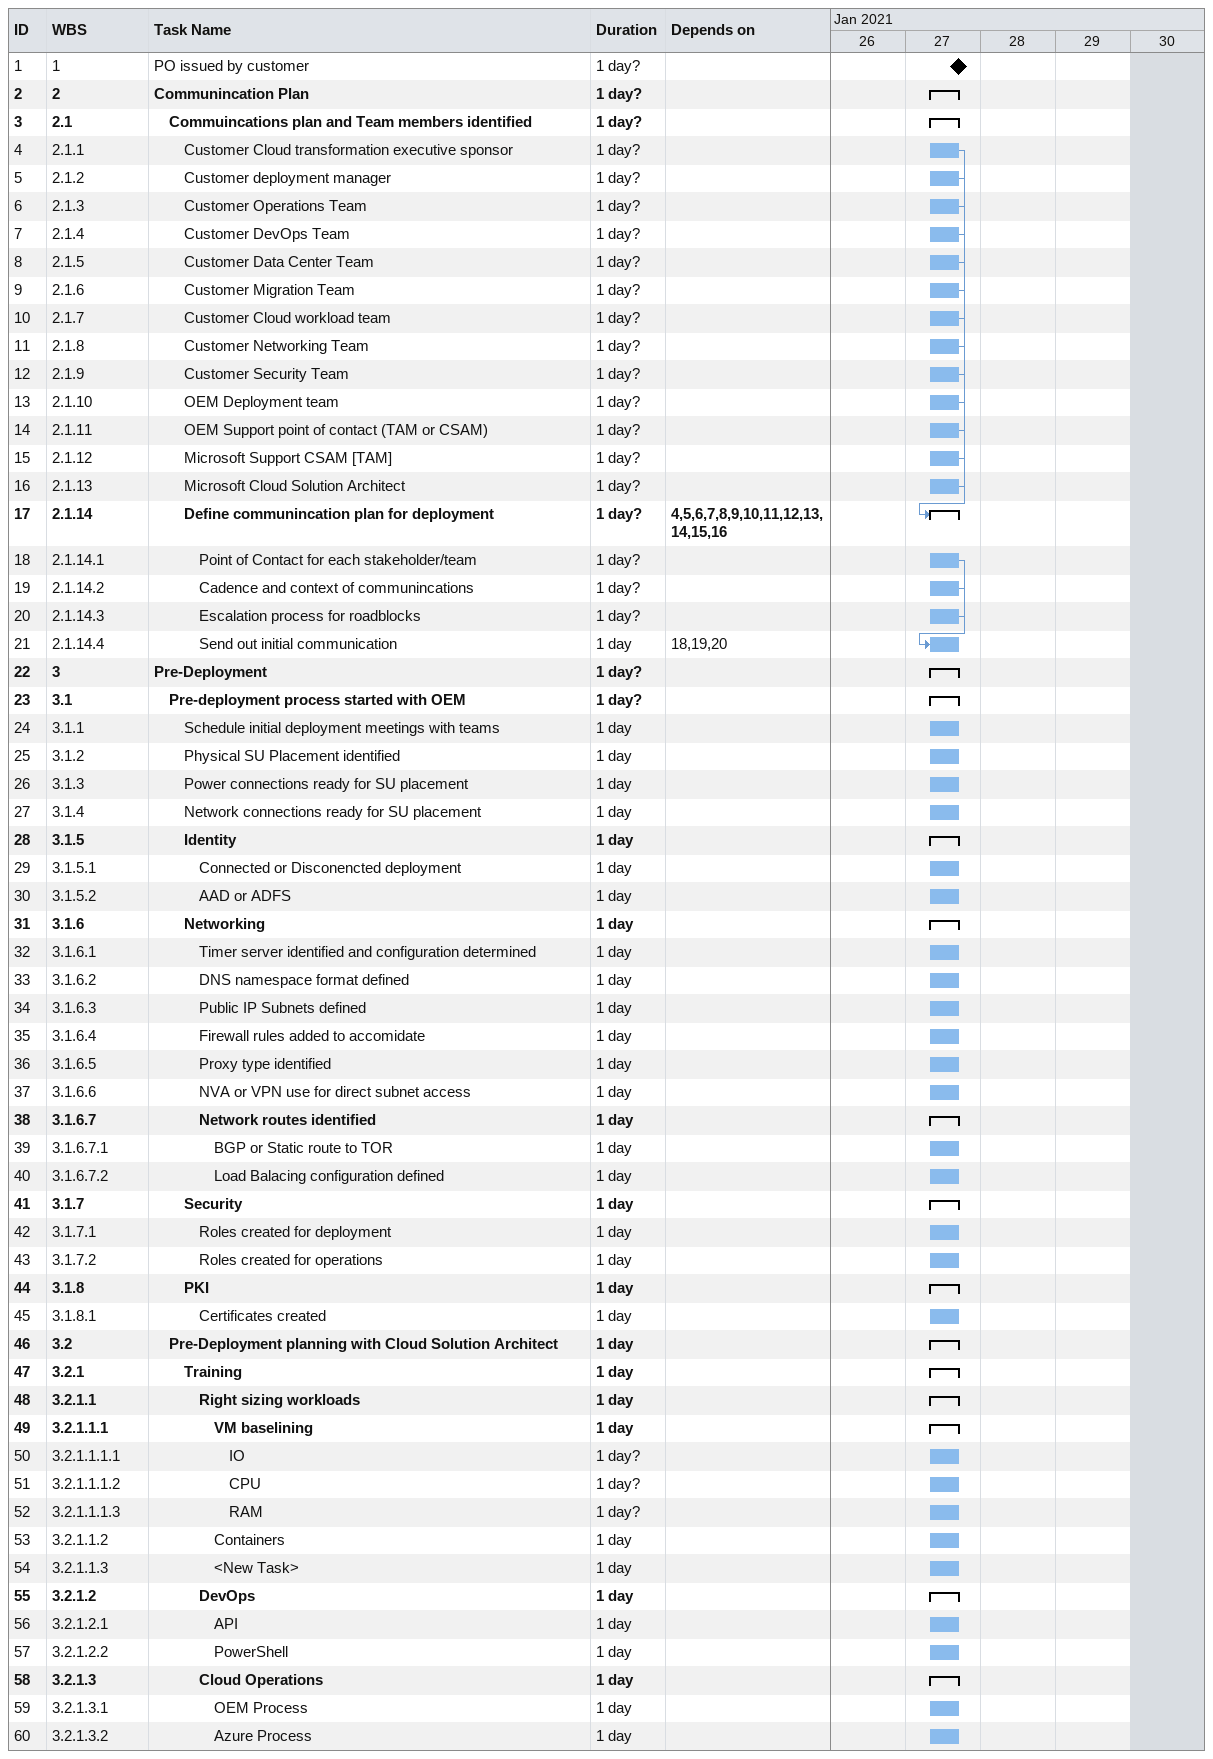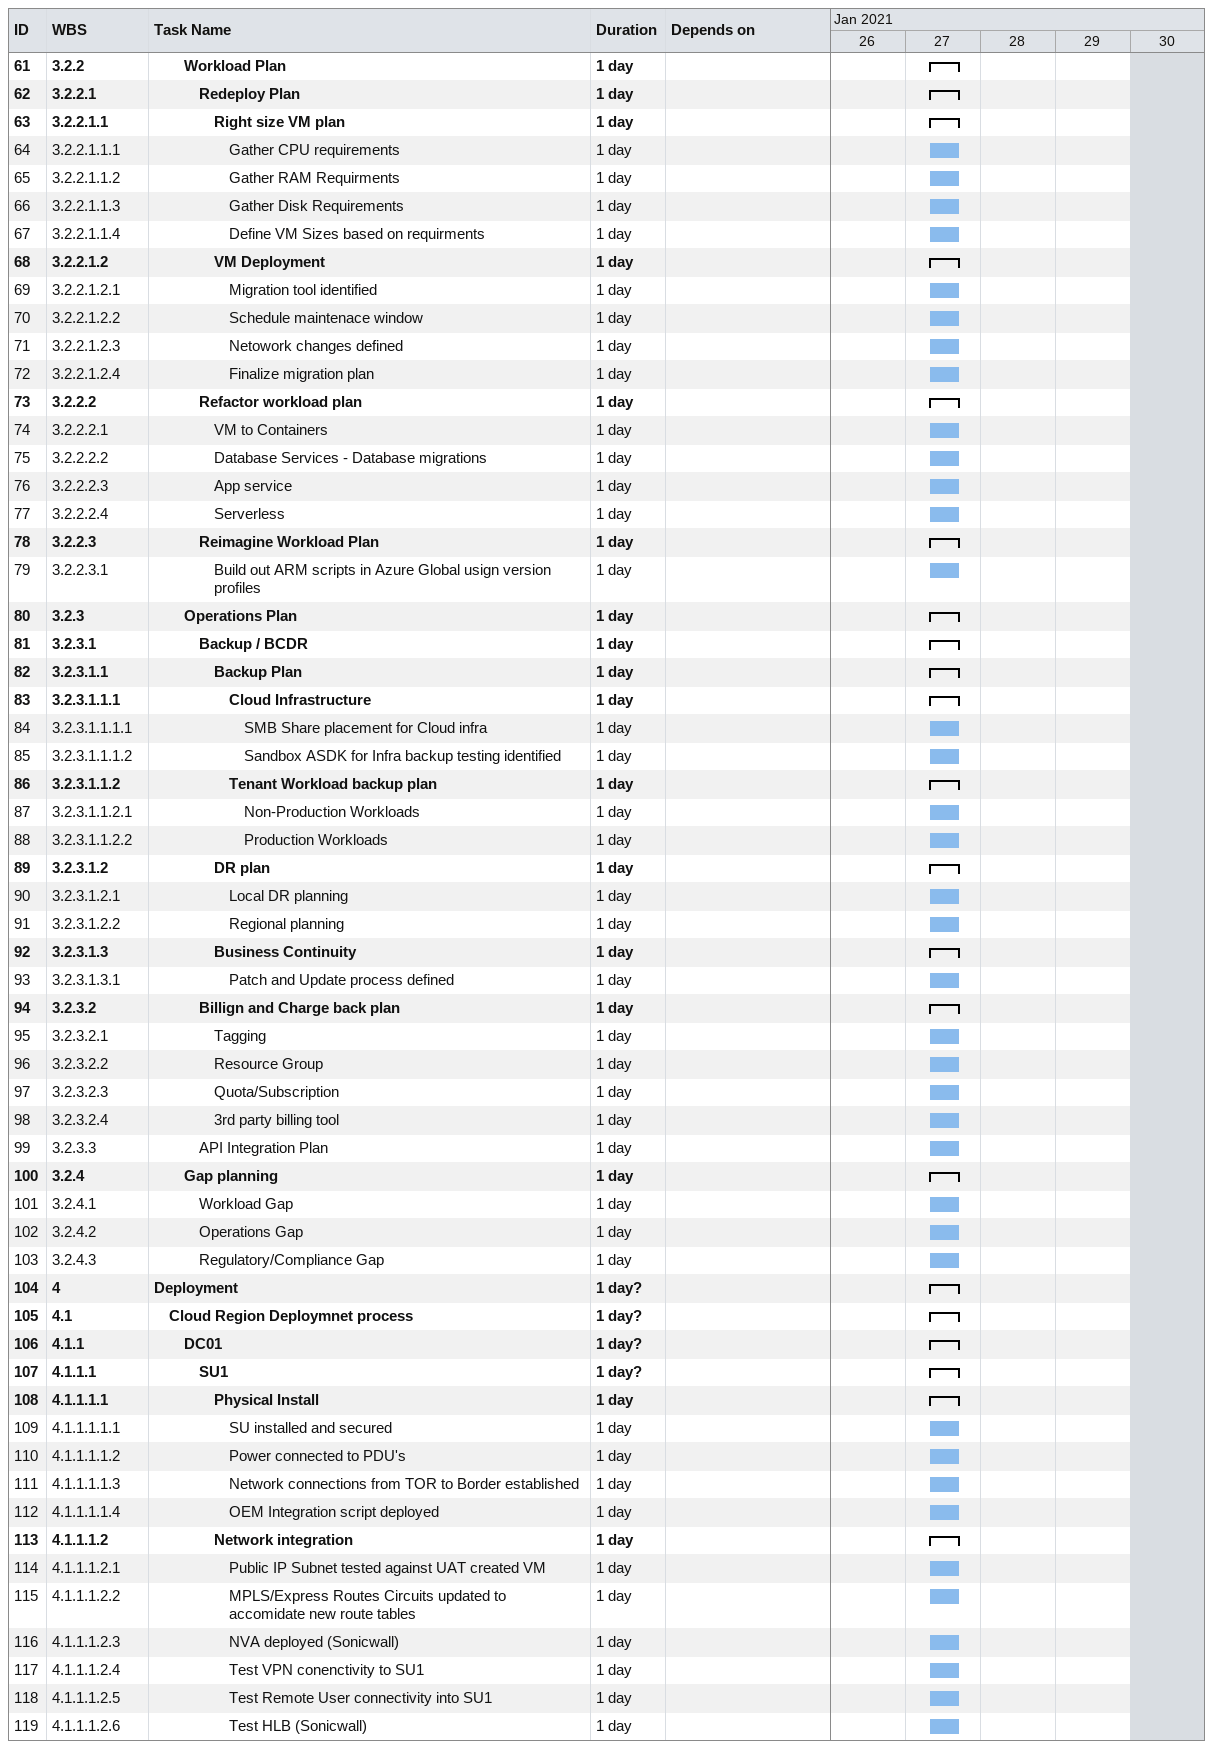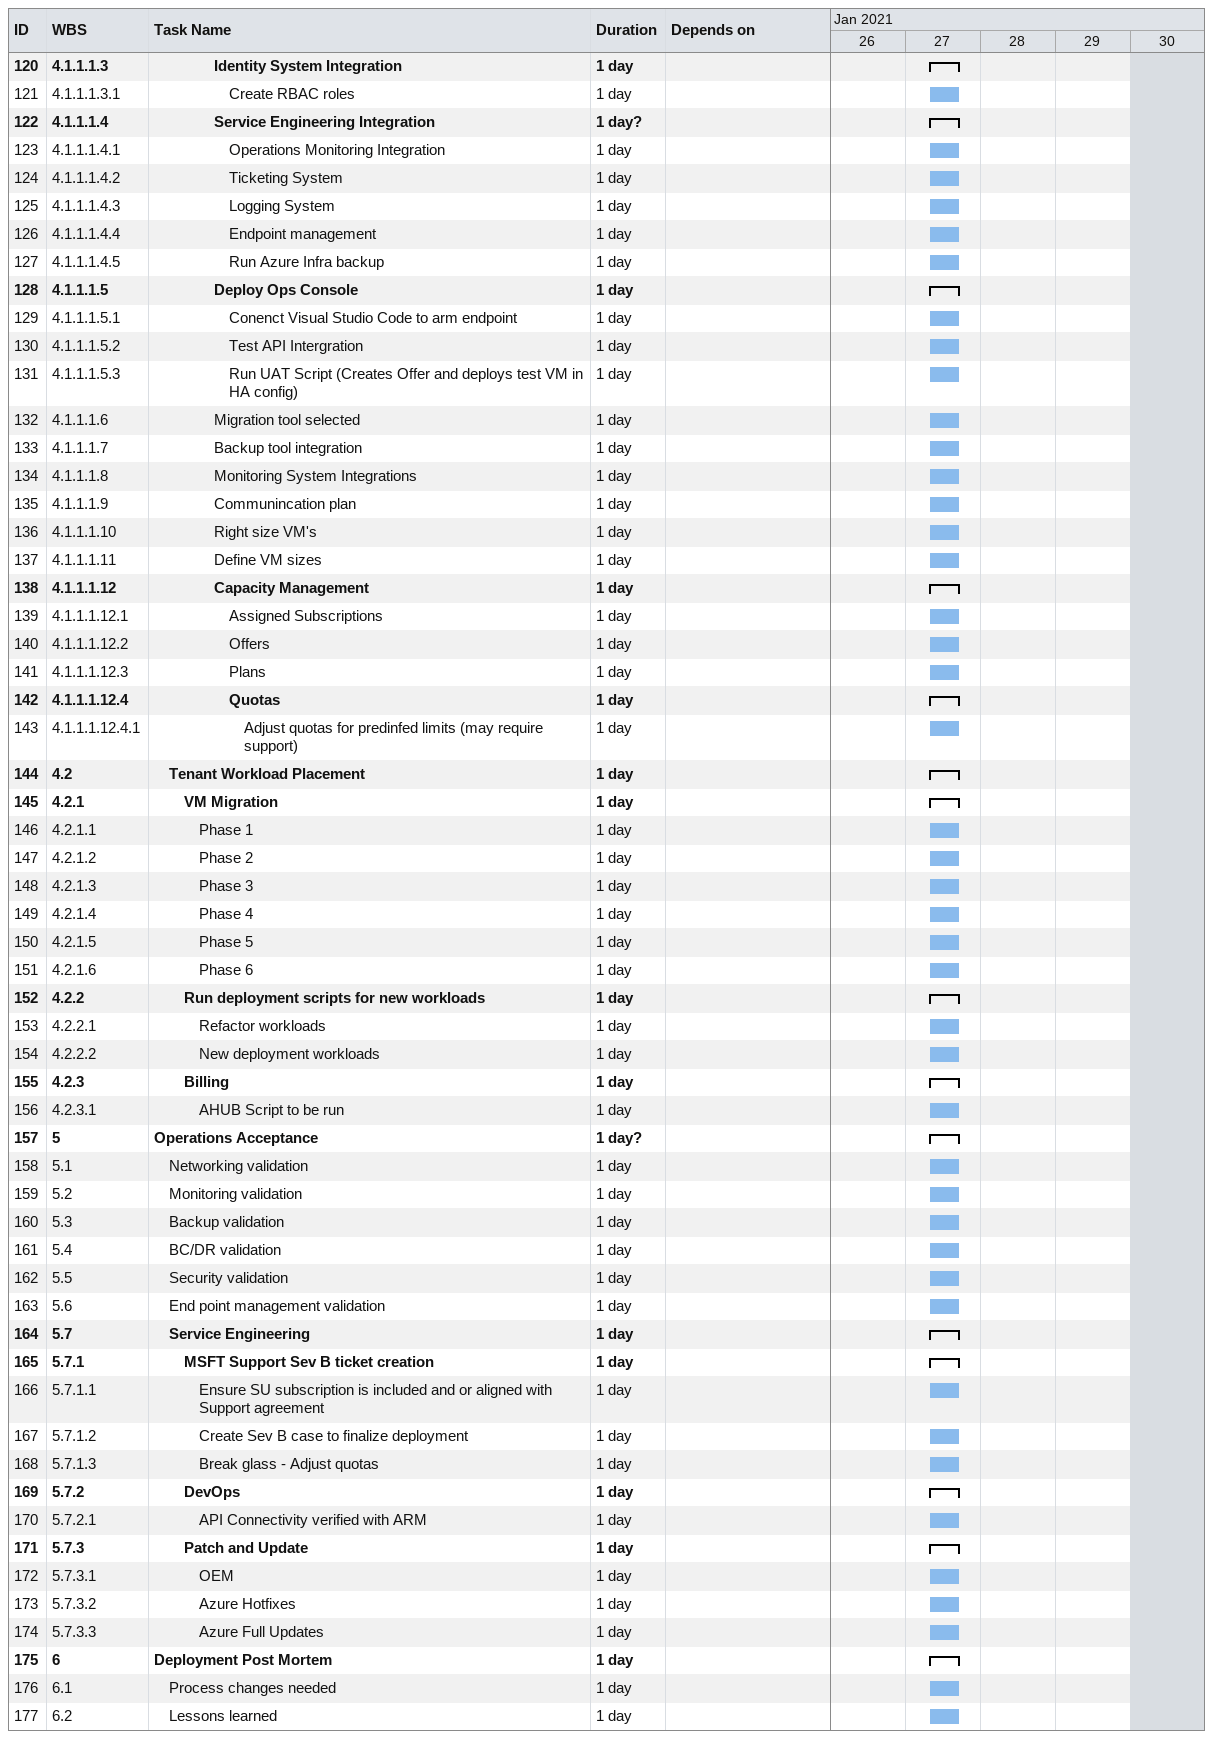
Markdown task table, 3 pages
| ID | WBS | Task | Duration | Start | Finish | Predecessors |
|---|---|---|---|---|---|---|
| 1 | 1 | PO issued by customer | 1d? | 2021-01-27 | 2021-01-27 |  |
| 2 | 2 | **Communincation Plan** | 1d? | 2021-01-27 | 2021-01-27 |  |
| 3 | 2.1 | **Commuincations plan and Team members identified** | 1d? | 2021-01-27 | 2021-01-27 |  |
| 4 | 2.1.1 | Customer Cloud transformation executive sponsor | 1d? | 2021-01-27 | 2021-01-27 |  |
| 5 | 2.1.2 | Customer deployment manager | 1d? | 2021-01-27 | 2021-01-27 |  |
| 6 | 2.1.3 | Customer Operations Team | 1d? | 2021-01-27 | 2021-01-27 |  |
| 7 | 2.1.4 | Customer DevOps Team | 1d? | 2021-01-27 | 2021-01-27 |  |
| 8 | 2.1.5 | Customer Data Center Team | 1d? | 2021-01-27 | 2021-01-27 |  |
| 9 | 2.1.6 | Customer Migration Team | 1d? | 2021-01-27 | 2021-01-27 |  |
| 10 | 2.1.7 | Customer Cloud workload team | 1d? | 2021-01-27 | 2021-01-27 |  |
| 11 | 2.1.8 | Customer Networking Team | 1d? | 2021-01-27 | 2021-01-27 |  |
| 12 | 2.1.9 | Customer Security Team | 1d? | 2021-01-27 | 2021-01-27 |  |
| 13 | 2.1.10 | OEM Deployment team | 1d? | 2021-01-27 | 2021-01-27 |  |
| 14 | 2.1.11 | OEM Support point of contact (TAM or CSAM) | 1d? | 2021-01-27 | 2021-01-27 |  |
| 15 | 2.1.12 | Microsoft Support CSAM [TAM] | 1d? | 2021-01-27 | 2021-01-27 |  |
| 16 | 2.1.13 | Microsoft Cloud Solution Architect | 1d? | 2021-01-27 | 2021-01-27 |  |
| 17 | 2.1.14 | **Define communincation plan for deployment** | 1d? | 2021-01-27 | 2021-01-27 | 4, 5, 6, 7, 8, 9, 10, 11, 12, 13, 14, 15, 16 |
| 18 | 2.1.14.1 | Point of Contact for each stakeholder/team | 1d? | 2021-01-27 | 2021-01-27 |  |
| 19 | 2.1.14.2 | Cadence and context of communincations | 1d? | 2021-01-27 | 2021-01-27 |  |
| 20 | 2.1.14.3 | Escalation process for roadblocks | 1d? | 2021-01-27 | 2021-01-27 |  |
| 21 | 2.1.14.4 | Send out initial communication | 1d | 2021-01-27 | 2021-01-27 | 18, 19, 20 |
| 22 | 3 | **Pre-Deployment** | 1d? | 2021-01-27 | 2021-01-27 |  |
| 23 | 3.1 | **Pre-deployment process started with OEM** | 1d? | 2021-01-27 | 2021-01-27 |  |
| 24 | 3.1.1 | Schedule initial deployment meetings with teams | 1d | 2021-01-27 | 2021-01-27 |  |
| 25 | 3.1.2 | Physical SU Placement identified | 1d | 2021-01-27 | 2021-01-27 |  |
| 26 | 3.1.3 | Power connections ready for SU placement | 1d | 2021-01-27 | 2021-01-27 |  |
| 27 | 3.1.4 | Network connections ready for SU placement | 1d | 2021-01-27 | 2021-01-27 |  |
| 28 | 3.1.5 | **Identity** | 1d | 2021-01-27 | 2021-01-27 |  |
| 29 | 3.1.5.1 | Connected or Disconencted deployment | 1d | 2021-01-27 | 2021-01-27 |  |
| 30 | 3.1.5.2 | AAD or ADFS | 1d | 2021-01-27 | 2021-01-27 |  |
| 31 | 3.1.6 | **Networking** | 1d | 2021-01-27 | 2021-01-27 |  |
| 32 | 3.1.6.1 | Timer server identified and configuration determined | 1d | 2021-01-27 | 2021-01-27 |  |
| 33 | 3.1.6.2 | DNS namespace format defined | 1d | 2021-01-27 | 2021-01-27 |  |
| 34 | 3.1.6.3 | Public IP Subnets defined | 1d | 2021-01-27 | 2021-01-27 |  |
| 35 | 3.1.6.4 | Firewall rules added to accomidate | 1d | 2021-01-27 | 2021-01-27 |  |
| 36 | 3.1.6.5 | Proxy type identified | 1d | 2021-01-27 | 2021-01-27 |  |
| 37 | 3.1.6.6 | NVA or VPN use for direct subnet access | 1d | 2021-01-27 | 2021-01-27 |  |
| 38 | 3.1.6.7 | **Network routes identified** | 1d | 2021-01-27 | 2021-01-27 |  |
| 39 | 3.1.6.7.1 | BGP or Static route to TOR | 1d | 2021-01-27 | 2021-01-27 |  |
| 40 | 3.1.6.7.2 | Load Balacing configuration defined | 1d | 2021-01-27 | 2021-01-27 |  |
| 41 | 3.1.7 | **Security** | 1d | 2021-01-27 | 2021-01-27 |  |
| 42 | 3.1.7.1 | Roles created for deployment | 1d | 2021-01-27 | 2021-01-27 |  |
| 43 | 3.1.7.2 | Roles created for operations | 1d | 2021-01-27 | 2021-01-27 |  |
| 44 | 3.1.8 | **PKI** | 1d | 2021-01-27 | 2021-01-27 |  |
| 45 | 3.1.8.1 | Certificates created | 1d | 2021-01-27 | 2021-01-27 |  |
| 46 | 3.2 | **Pre-Deployment planning with Cloud Solution Architect** | 1d | 2021-01-27 | 2021-01-27 |  |
| 47 | 3.2.1 | **Training** | 1d | 2021-01-27 | 2021-01-27 |  |
| 48 | 3.2.1.1 | **Right sizing workloads** | 1d | 2021-01-27 | 2021-01-27 |  |
| 49 | 3.2.1.1.1 | **VM baselining** | 1d | 2021-01-27 | 2021-01-27 |  |
| 50 | 3.2.1.1.1.1 | IO | 1d? | 2021-01-27 | 2021-01-27 |  |
| 51 | 3.2.1.1.1.2 | CPU | 1d? | 2021-01-27 | 2021-01-27 |  |
| 52 | 3.2.1.1.1.3 | RAM | 1d? | 2021-01-27 | 2021-01-27 |  |
| 53 | 3.2.1.1.2 | Containers | 1d | 2021-01-27 | 2021-01-27 |  |
| 54 | 3.2.1.1.3 | <New Task> | 1d | 2021-01-27 | 2021-01-27 |  |
| 55 | 3.2.1.2 | **DevOps** | 1d | 2021-01-27 | 2021-01-27 |  |
| 56 | 3.2.1.2.1 | API | 1d | 2021-01-27 | 2021-01-27 |  |
| 57 | 3.2.1.2.2 | PowerShell | 1d | 2021-01-27 | 2021-01-27 |  |
| 58 | 3.2.1.3 | **Cloud Operations** | 1d | 2021-01-27 | 2021-01-27 |  |
| 59 | 3.2.1.3.1 | OEM Process | 1d | 2021-01-27 | 2021-01-27 |  |
| 60 | 3.2.1.3.2 | Azure Process | 1d | 2021-01-27 | 2021-01-27 |  |
| 61 | 3.2.2 | **Workload Plan** | 1d | 2021-01-27 | 2021-01-27 |  |
| 62 | 3.2.2.1 | **Redeploy Plan** | 1d | 2021-01-27 | 2021-01-27 |  |
| 63 | 3.2.2.1.1 | **Right size VM plan** | 1d | 2021-01-27 | 2021-01-27 |  |
| 64 | 3.2.2.1.1.1 | Gather CPU requirements | 1d | 2021-01-27 | 2021-01-27 |  |
| 65 | 3.2.2.1.1.2 | Gather RAM Requirments | 1d | 2021-01-27 | 2021-01-27 |  |
| 66 | 3.2.2.1.1.3 | Gather Disk Requirements | 1d | 2021-01-27 | 2021-01-27 |  |
| 67 | 3.2.2.1.1.4 | Define VM Sizes based on requirments | 1d | 2021-01-27 | 2021-01-27 |  |
| 68 | 3.2.2.1.2 | **VM Deployment** | 1d | 2021-01-27 | 2021-01-27 |  |
| 69 | 3.2.2.1.2.1 | Migration tool identified | 1d | 2021-01-27 | 2021-01-27 |  |
| 70 | 3.2.2.1.2.2 | Schedule maintenace window | 1d | 2021-01-27 | 2021-01-27 |  |
| 71 | 3.2.2.1.2.3 | Netowork changes defined | 1d | 2021-01-27 | 2021-01-27 |  |
| 72 | 3.2.2.1.2.4 | Finalize migration plan | 1d | 2021-01-27 | 2021-01-27 |  |
| 73 | 3.2.2.2 | **Refactor workload plan** | 1d | 2021-01-27 | 2021-01-27 |  |
| 74 | 3.2.2.2.1 | VM to Containers | 1d | 2021-01-27 | 2021-01-27 |  |
| 75 | 3.2.2.2.2 | Database Services - Database migrations | 1d | 2021-01-27 | 2021-01-27 |  |
| 76 | 3.2.2.2.3 | App service | 1d | 2021-01-27 | 2021-01-27 |  |
| 77 | 3.2.2.2.4 | Serverless | 1d | 2021-01-27 | 2021-01-27 |  |
| 78 | 3.2.2.3 | **Reimagine Workload Plan** | 1d | 2021-01-27 | 2021-01-27 |  |
| 79 | 3.2.2.3.1 | Build out ARM scripts in Azure Global usign version profiles | 1d | 2021-01-27 | 2021-01-27 |  |
| 80 | 3.2.3 | **Operations Plan** | 1d | 2021-01-27 | 2021-01-27 |  |
| 81 | 3.2.3.1 | **Backup / BCDR** | 1d | 2021-01-27 | 2021-01-27 |  |
| 82 | 3.2.3.1.1 | **Backup Plan** | 1d | 2021-01-27 | 2021-01-27 |  |
| 83 | 3.2.3.1.1.1 | **Cloud Infrastructure** | 1d | 2021-01-27 | 2021-01-27 |  |
| 84 | 3.2.3.1.1.1.1 | SMB Share placement for Cloud infra | 1d | 2021-01-27 | 2021-01-27 |  |
| 85 | 3.2.3.1.1.1.2 | Sandbox ASDK for Infra backup testing identified | 1d | 2021-01-27 | 2021-01-27 |  |
| 86 | 3.2.3.1.1.2 | **Tenant Workload backup plan** | 1d | 2021-01-27 | 2021-01-27 |  |
| 87 | 3.2.3.1.1.2.1 | Non-Production Workloads | 1d | 2021-01-27 | 2021-01-27 |  |
| 88 | 3.2.3.1.1.2.2 | Production Workloads | 1d | 2021-01-27 | 2021-01-27 |  |
| 89 | 3.2.3.1.2 | **DR plan** | 1d | 2021-01-27 | 2021-01-27 |  |
| 90 | 3.2.3.1.2.1 | Local DR planning | 1d | 2021-01-27 | 2021-01-27 |  |
| 91 | 3.2.3.1.2.2 | Regional planning | 1d | 2021-01-27 | 2021-01-27 |  |
| 92 | 3.2.3.1.3 | **Business Continuity** | 1d | 2021-01-27 | 2021-01-27 |  |
| 93 | 3.2.3.1.3.1 | Patch and Update process defined | 1d | 2021-01-27 | 2021-01-27 |  |
| 94 | 3.2.3.2 | **Billign and Charge back plan** | 1d | 2021-01-27 | 2021-01-27 |  |
| 95 | 3.2.3.2.1 | Tagging | 1d | 2021-01-27 | 2021-01-27 |  |
| 96 | 3.2.3.2.2 | Resource Group | 1d | 2021-01-27 | 2021-01-27 |  |
| 97 | 3.2.3.2.3 | Quota/Subscription | 1d | 2021-01-27 | 2021-01-27 |  |
| 98 | 3.2.3.2.4 | 3rd party billing tool | 1d | 2021-01-27 | 2021-01-27 |  |
| 99 | 3.2.3.3 | API Integration Plan | 1d | 2021-01-27 | 2021-01-27 |  |
| 100 | 3.2.4 | **Gap planning** | 1d | 2021-01-27 | 2021-01-27 |  |
| 101 | 3.2.4.1 | Workload Gap | 1d | 2021-01-27 | 2021-01-27 |  |
| 102 | 3.2.4.2 | Operations Gap | 1d | 2021-01-27 | 2021-01-27 |  |
| 103 | 3.2.4.3 | Regulatory/Compliance Gap | 1d | 2021-01-27 | 2021-01-27 |  |
| 104 | 4 | **Deployment** | 1d? | 2021-01-27 | 2021-01-27 |  |
| 105 | 4.1 | **Cloud Region Deploymnet process** | 1d? | 2021-01-27 | 2021-01-27 |  |
| 106 | 4.1.1 | **DC01** | 1d? | 2021-01-27 | 2021-01-27 |  |
| 107 | 4.1.1.1 | **SU1** | 1d? | 2021-01-27 | 2021-01-27 |  |
| 108 | 4.1.1.1.1 | **Physical Install** | 1d | 2021-01-27 | 2021-01-27 |  |
| 109 | 4.1.1.1.1.1 | SU installed and secured | 1d | 2021-01-27 | 2021-01-27 |  |
| 110 | 4.1.1.1.1.2 | Power connected to PDU's | 1d | 2021-01-27 | 2021-01-27 |  |
| 111 | 4.1.1.1.1.3 | Network connections from TOR to Border established | 1d | 2021-01-27 | 2021-01-27 |  |
| 112 | 4.1.1.1.1.4 | OEM Integration script deployed | 1d | 2021-01-27 | 2021-01-27 |  |
| 113 | 4.1.1.1.2 | **Network integration** | 1d | 2021-01-27 | 2021-01-27 |  |
| 114 | 4.1.1.1.2.1 | Public IP Subnet tested against UAT created VM | 1d | 2021-01-27 | 2021-01-27 |  |
| 115 | 4.1.1.1.2.2 | MPLS/Express Routes Circuits updated to accomidate new route tables | 1d | 2021-01-27 | 2021-01-27 |  |
| 116 | 4.1.1.1.2.3 | NVA deployed (Sonicwall) | 1d | 2021-01-27 | 2021-01-27 |  |
| 117 | 4.1.1.1.2.4 | Test VPN conenctivity to SU1 | 1d | 2021-01-27 | 2021-01-27 |  |
| 118 | 4.1.1.1.2.5 | Test Remote User connectivity into SU1 | 1d | 2021-01-27 | 2021-01-27 |  |
| 119 | 4.1.1.1.2.6 | Test HLB (Sonicwall) | 1d | 2021-01-27 | 2021-01-27 |  |
| 120 | 4.1.1.1.3 | **Identity System Integration** | 1d | 2021-01-27 | 2021-01-27 |  |
| 121 | 4.1.1.1.3.1 | Create RBAC roles | 1d | 2021-01-27 | 2021-01-27 |  |
| 122 | 4.1.1.1.4 | **Service Engineering Integration** | 1d? | 2021-01-27 | 2021-01-27 |  |
| 123 | 4.1.1.1.4.1 | Operations Monitoring Integration | 1d | 2021-01-27 | 2021-01-27 |  |
| 124 | 4.1.1.1.4.2 | Ticketing System | 1d | 2021-01-27 | 2021-01-27 |  |
| 125 | 4.1.1.1.4.3 | Logging System | 1d | 2021-01-27 | 2021-01-27 |  |
| 126 | 4.1.1.1.4.4 | Endpoint management | 1d | 2021-01-27 | 2021-01-27 |  |
| 127 | 4.1.1.1.4.5 | Run Azure Infra backup | 1d | 2021-01-27 | 2021-01-27 |  |
| 128 | 4.1.1.1.5 | **Deploy Ops Console** | 1d | 2021-01-27 | 2021-01-27 |  |
| 129 | 4.1.1.1.5.1 | Conenct Visual Studio Code to arm endpoint | 1d | 2021-01-27 | 2021-01-27 |  |
| 130 | 4.1.1.1.5.2 | Test API Intergration | 1d | 2021-01-27 | 2021-01-27 |  |
| 131 | 4.1.1.1.5.3 | Run UAT Script (Creates Offer and deploys test VM in HA config) | 1d | 2021-01-27 | 2021-01-27 |  |
| 132 | 4.1.1.1.6 | Migration tool selected | 1d | 2021-01-27 | 2021-01-27 |  |
| 133 | 4.1.1.1.7 | Backup tool integration | 1d | 2021-01-27 | 2021-01-27 |  |
| 134 | 4.1.1.1.8 | Monitoring System Integrations | 1d | 2021-01-27 | 2021-01-27 |  |
| 135 | 4.1.1.1.9 | Communincation plan | 1d | 2021-01-27 | 2021-01-27 |  |
| 136 | 4.1.1.1.10 | Right size VM's | 1d | 2021-01-27 | 2021-01-27 |  |
| 137 | 4.1.1.1.11 | Define VM sizes | 1d | 2021-01-27 | 2021-01-27 |  |
| 138 | 4.1.1.1.12 | **Capacity Management** | 1d | 2021-01-27 | 2021-01-27 |  |
| 139 | 4.1.1.1.12.1 | Assigned Subscriptions | 1d | 2021-01-27 | 2021-01-27 |  |
| 140 | 4.1.1.1.12.2 | Offers | 1d | 2021-01-27 | 2021-01-27 |  |
| 141 | 4.1.1.1.12.3 | Plans | 1d | 2021-01-27 | 2021-01-27 |  |
| 142 | 4.1.1.1.12.4 | **Quotas** | 1d | 2021-01-27 | 2021-01-27 |  |
| 143 | 4.1.1.1.12.4.1 | Adjust quotas for predinfed limits (may require support) | 1d | 2021-01-27 | 2021-01-27 |  |
| 144 | 4.2 | **Tenant Workload Placement** | 1d | 2021-01-27 | 2021-01-27 |  |
| 145 | 4.2.1 | **VM Migration** | 1d | 2021-01-27 | 2021-01-27 |  |
| 146 | 4.2.1.1 | Phase 1 | 1d | 2021-01-27 | 2021-01-27 |  |
| 147 | 4.2.1.2 | Phase 2 | 1d | 2021-01-27 | 2021-01-27 |  |
| 148 | 4.2.1.3 | Phase 3 | 1d | 2021-01-27 | 2021-01-27 |  |
| 149 | 4.2.1.4 | Phase 4 | 1d | 2021-01-27 | 2021-01-27 |  |
| 150 | 4.2.1.5 | Phase 5 | 1d | 2021-01-27 | 2021-01-27 |  |
| 151 | 4.2.1.6 | Phase 6 | 1d | 2021-01-27 | 2021-01-27 |  |
| 152 | 4.2.2 | **Run deployment scripts for new workloads** | 1d | 2021-01-27 | 2021-01-27 |  |
| 153 | 4.2.2.1 | Refactor workloads | 1d | 2021-01-27 | 2021-01-27 |  |
| 154 | 4.2.2.2 | New deployment workloads | 1d | 2021-01-27 | 2021-01-27 |  |
| 155 | 4.2.3 | **Billing** | 1d | 2021-01-27 | 2021-01-27 |  |
| 156 | 4.2.3.1 | AHUB Script to be run | 1d | 2021-01-27 | 2021-01-27 |  |
| 157 | 5 | **Operations Acceptance** | 1d? | 2021-01-27 | 2021-01-27 |  |
| 158 | 5.1 | Networking validation | 1d | 2021-01-27 | 2021-01-27 |  |
| 159 | 5.2 | Monitoring validation | 1d | 2021-01-27 | 2021-01-27 |  |
| 160 | 5.3 | Backup validation | 1d | 2021-01-27 | 2021-01-27 |  |
| 161 | 5.4 | BC/DR validation | 1d | 2021-01-27 | 2021-01-27 |  |
| 162 | 5.5 | Security validation | 1d | 2021-01-27 | 2021-01-27 |  |
| 163 | 5.6 | End point management validation | 1d | 2021-01-27 | 2021-01-27 |  |
| 164 | 5.7 | **Service Engineering** | 1d | 2021-01-27 | 2021-01-27 |  |
| 165 | 5.7.1 | **MSFT Support Sev B ticket creation** | 1d | 2021-01-27 | 2021-01-27 |  |
| 166 | 5.7.1.1 | Ensure SU subscription is included and or aligned with Support agreement | 1d | 2021-01-27 | 2021-01-27 |  |
| 167 | 5.7.1.2 | Create Sev B case to finalize deployment | 1d | 2021-01-27 | 2021-01-27 |  |
| 168 | 5.7.1.3 | Break glass - Adjust quotas | 1d | 2021-01-27 | 2021-01-27 |  |
| 169 | 5.7.2 | **DevOps** | 1d | 2021-01-27 | 2021-01-27 |  |
| 170 | 5.7.2.1 | API Connectivity verified with ARM | 1d | 2021-01-27 | 2021-01-27 |  |
| 171 | 5.7.3 | **Patch and Update** | 1d | 2021-01-27 | 2021-01-27 |  |
| 172 | 5.7.3.1 | OEM | 1d | 2021-01-27 | 2021-01-27 |  |
| 173 | 5.7.3.2 | Azure Hotfixes | 1d | 2021-01-27 | 2021-01-27 |  |
| 174 | 5.7.3.3 | Azure Full Updates | 1d | 2021-01-27 | 2021-01-27 |  |
| 175 | 6 | **Deployment Post Mortem** | 1d | 2021-01-27 | 2021-01-27 |  |
| 176 | 6.1 | Process changes needed | 1d | 2021-01-27 | 2021-01-27 |  |
| 177 | 6.2 | Lessons learned | 1d | 2021-01-27 | 2021-01-27 |  |
